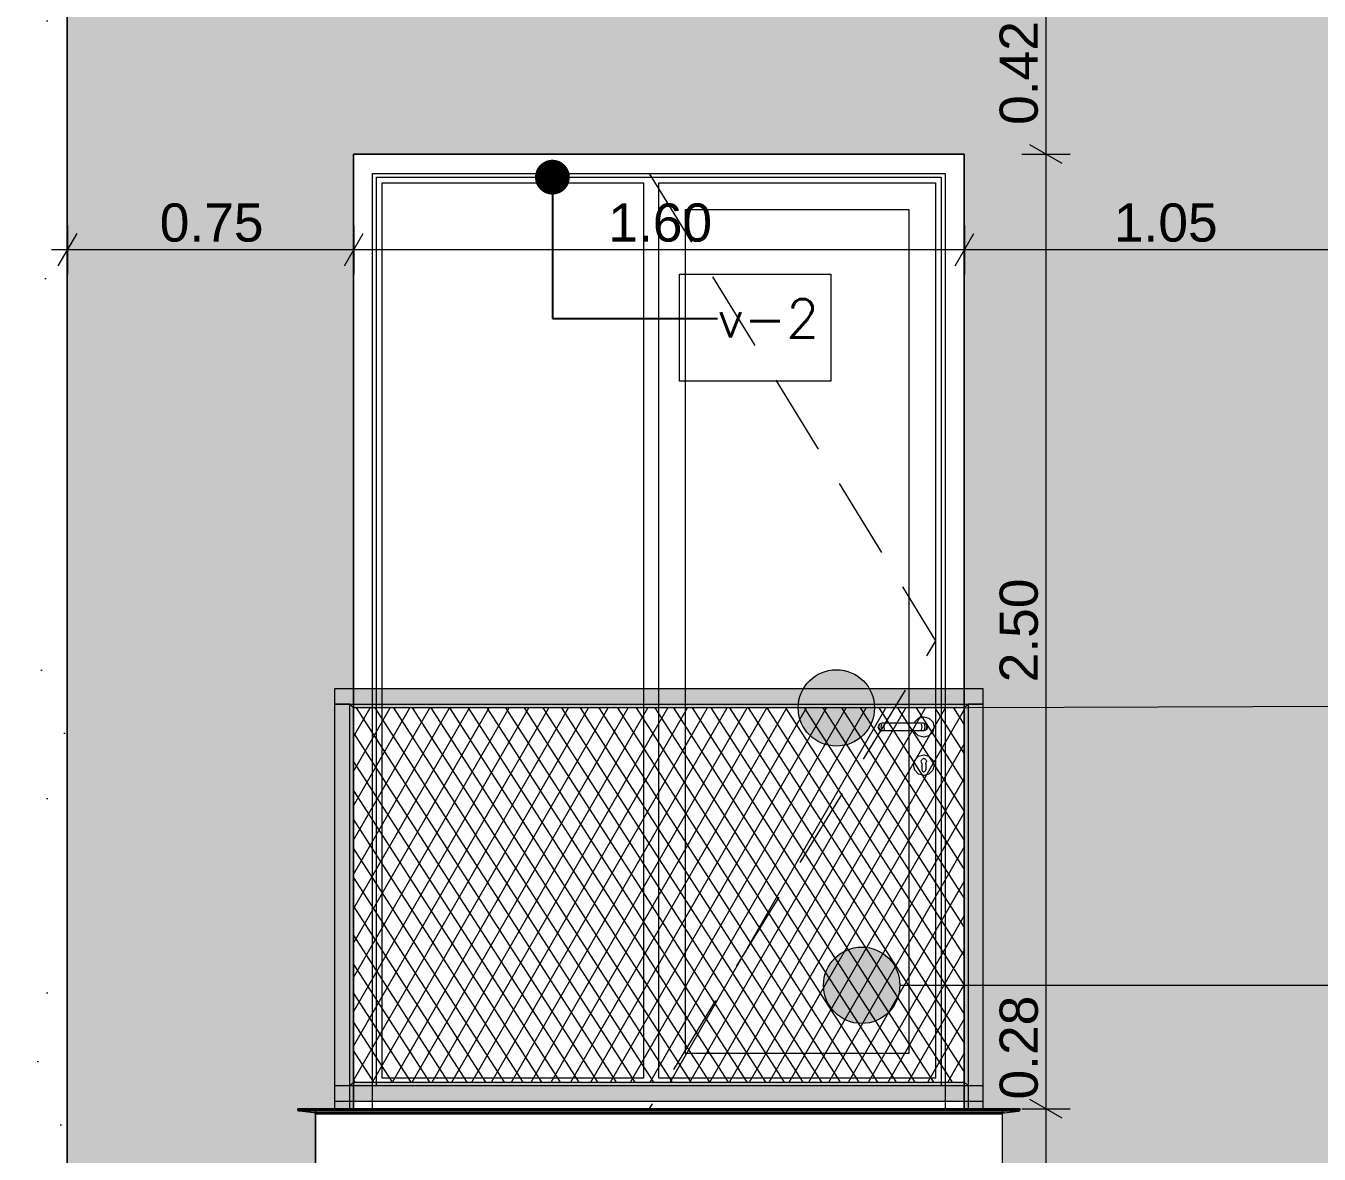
# Model space of a CAD drawing. Header units: millimetres. Extents: x 475616349 to 476941521, y 4620115302 to 4621446928.
# Drawn here: x 476746784 to 476750172, y 4620522702 to 4620525657 of the extents above; entities that cross this region are included whole.
import ezdxf

# ---------------------------------------------------------------- set-up
doc = ezdxf.new("R2010")
doc.units = ezdxf.units.MM
doc.header["$MEASUREMENT"] = 0
doc.linetypes.add('Hidden Line', pattern=[317.5, 211.666667, -105.833333])
for name, color, linetype, lineweight in [('2D Drafting - General_Pen_No__7_Pen_No__7', 7, 'Continuous', 0), ('New_2D Drafting - General_Pen_No__2_Pen_No__250', 7, 'Continuous', 0), ('New_2D Drafting - General_Pen_No__30_Pen_No__9_Pen_No__9_Pen_No__253', 252, 'Continuous', 0), ('New_2D Drafting - General_Pen_No__30_Pen_No__9_Pen_No__9_Pen_No__255', 255, 'Continuous', 0), ('New_2D Drafting - General_Pen_No__30_Pen_No__9_Pen_No__9_Pen_No__42', 250, 'Continuous', 0), ('New_2D Drafting - General_Pen_No__30_Pen_No__9_Pen_No__9_Pen_No__7', 7, 'Continuous', 0), ('New_2D Drafting - General_Pen_No__4', 7, 'Continuous', 0), ('New_2D Drafting - General_Pen_No__7', 7, 'Continuous', 0), ('New_Structural - Bearing_Pen_No__250', 7, 'Continuous', 0), ('New_zoma_Pen_No__4', 7, 'Continuous', 0), ('New_zoma_Pen_No__7', 7, 'Continuous', 0), ('Structural - Bearing_Pen_No__250', 7, 'Continuous', 0), ('zoma_Pen_No__5_Pen_No__142', 142, 'Continuous', 0)]:
    doc.layers.add(name, color=color, linetype=linetype, lineweight=lineweight)
doc.layers.add('New_zoma', color=7, linetype='Continuous')
doc.layers.add('zoma_Pen_No__5', color=7, linetype='Continuous')
doc.styles.add('GENERATED_STYLE_1', font='arial.ttf')
doc.dimstyles.new('GENERATED_STYLE__18', dxfattribs={"dimtxt": 100, "dimasz": 64.421331, "dimexe": 0.18, "dimexo": 3, "dimgap": 0.09, "dimtad": 1, "dimtih": 1, "dimtoh": 1, "dimlfac": 0.001, "dimzin": 0, "dimdsep": 46, "dimtxsty": 'GENERATED_STYLE_1', "dimblk": 'ARROWHEAD_2', "dimblk1": 'ARROWHEAD_2', "dimblk2": 'ARROWHEAD_2', "dimcen": 0.09, "dimclrd": 7, "dimclre": 7, "dimclrt": 7, "dimadec": 0, "dimazin": 0, "dimtfac": 1, "dimtdec": 4, "dimtmove": 0, "dimatfit": 3, "dimfxl": 1, "dimtolj": 1, "dimtzin": 0, "dimarcsym": 0})
doc.dimstyles.new('GENERATED_STYLE__19', dxfattribs={"dimtxt": 100, "dimasz": 64.421331, "dimexe": 0.18, "dimexo": 3, "dimgap": 0.09, "dimtad": 1, "dimlfac": 0.001, "dimzin": 0, "dimdsep": 46, "dimtxsty": 'GENERATED_STYLE_1', "dimblk": 'ARROWHEAD_2', "dimblk1": 'ARROWHEAD_2', "dimblk2": 'ARROWHEAD_2', "dimcen": 0.09, "dimclrd": 7, "dimclre": 7, "dimclrt": 7, "dimadec": 0, "dimazin": 0, "dimtfac": 1, "dimtdec": 4, "dimtmove": 0, "dimatfit": 3, "dimfxl": 1, "dimtolj": 1, "dimtzin": 0, "dimarcsym": 0})
doc.dimstyles.new('GENERATED_STYLE__48', dxfattribs={"dimtxt": 0.18, "dimasz": 182.4, "dimexe": 0.18, "dimexo": 0.0625, "dimgap": 0.09, "dimtad": 0, "dimtih": 1, "dimtoh": 1, "dimdec": 4, "dimzin": 0, "dimdsep": 46, "dimcen": 0.09, "dimadec": 0, "dimazin": 0, "dimtfac": 1, "dimtdec": 4, "dimtmove": 0, "dimatfit": 3, "dimldrblk": 'ARROWHEAD_11', "dimfxl": 1, "dimtolj": 1, "dimtzin": 0, "dimarcsym": 0})

# ---------------------------------------------------------------- blocks, each defined once
blk = doc.blocks.new('*D1025', base_point=(476577134.1, 4620325125.7))
at = {"layer": 'New_zoma_Pen_No__4', "color": 7, "linetype": 'Continuous', "lineweight": 0, "transparency": 16777216}
for p, q in [((476753662.4, 4620525306), (476753535.3, 4620525306)), ((476753556.4, 4620525330.5), (476753641.2, 4620525281.5)), ((476753598.8, 4620522834.8), (476753598.8, 4620525306)), ((476753662.4, 4620522834.8), (476753535.3, 4620522834.8)), ((476753556.4, 4620522859.3), (476753641.2, 4620522810.3)), ((476753598.8, 4620522793.4), (476753598.8, 4620522834.8))]:
    blk.add_line(p, q, dxfattribs=at)
at = {"layer": 'New_zoma_Pen_No__7', "color": 7, "lineweight": 0, "transparency": 16777216, "insert": (476753578.8, 4620523937.4), "char_height": 100, "attachment_point": 7, "rotation": 90, "style": 'GENERATED_STYLE_1'}
blk.add_mtext('\\A1;{\\pql;\\fArial|b0|i0|c0|p34;2.47}', dxfattribs=at)
blk = doc.blocks.new('ARROWHEAD_2')
at = {"color": 0, "linetype": 'Continuous', "lineweight": 0}
for p, q in [((-0.378, -0.655), (0.378, 0.655)), ((0, 0), (-1, 0))]:
    blk.add_line(p, q, dxfattribs=at)
blk = doc.blocks.new('*D1026', base_point=(476577134.1, 4620325125.7))
at = {"layer": 'New_zoma_Pen_No__4', "color": 7, "linetype": 'Continuous', "lineweight": 0, "transparency": 16777216}
for p, q in [((476753556.4, 4620526059.3), (476753641.2, 4620526010.3)), ((476753662.4, 4620526034.8), (476753535.3, 4620526034.8)), ((476753598.8, 4620525306), (476753598.8, 4620526034.8)), ((476753662.4, 4620525306), (476753535.3, 4620525306)), ((476753556.4, 4620525330.5), (476753641.2, 4620525281.5))]:
    blk.add_line(p, q, dxfattribs=at)
at = {"layer": 'New_zoma_Pen_No__7', "color": 7, "lineweight": 0, "transparency": 16777216, "insert": (476753578.8, 4620525537.4), "char_height": 100, "attachment_point": 7, "rotation": 90, "style": 'GENERATED_STYLE_1'}
blk.add_mtext('\\A1;{\\pql;\\fArial|b0|i0|c0|p34;0.73}', dxfattribs=at)
blk = doc.blocks.new('*D1041', base_point=(476577134.1, 4620325125.7))
at = {"layer": 'New_zoma_Pen_No__4', "color": 7, "linetype": 'Continuous', "lineweight": 0, "transparency": 16777216}
for p, q in [((476749456.3, 4620526020.3), (476749456.3, 4620525740.3)), ((476749498.7, 4620525715.8), (476749413.9, 4620525764.8)), ((476749392.7, 4620525740.3), (476749519.9, 4620525740.3)), ((476749456.3, 4620525740.3), (476749456.3, 4620525320.3)), ((476749498.7, 4620525295.8), (476749413.9, 4620525344.8)), ((476749392.7, 4620525320.3), (476749519.9, 4620525320.3))]:
    blk.add_line(p, q, dxfattribs=at)
at = {"layer": 'New_zoma_Pen_No__7', "color": 7, "lineweight": 0, "transparency": 16777216, "insert": (476749436.3, 4620525397.3), "char_height": 100, "attachment_point": 7, "rotation": 89.9998, "style": 'GENERATED_STYLE_1'}
blk.add_mtext('\\A1;{\\pql;\\fArial|b0|i0|c0|p34;0.42}', dxfattribs=at)
blk = doc.blocks.new('*D1042', base_point=(476577134.1, 4620325125.7))
at = {"layer": 'New_zoma_Pen_No__4', "color": 7, "linetype": 'Continuous', "lineweight": 0, "transparency": 16777216}
for p, q in [((476749456.3, 4620525740.3), (476749456.3, 4620525320.3)), ((476749498.7, 4620525295.8), (476749413.9, 4620525344.8)), ((476749392.7, 4620525320.3), (476749519.9, 4620525320.3)), ((476749456.3, 4620525320.3), (476749456.3, 4620522820.3)), ((476749498.7, 4620522795.8), (476749413.9, 4620522844.8)), ((476749392.7, 4620522820.3), (476749519.9, 4620522820.3)), ((476749456.3, 4620522820.3), (476749456.3, 4620522540.3))]:
    blk.add_line(p, q, dxfattribs=at)
at = {"layer": 'New_zoma_Pen_No__7', "color": 7, "lineweight": 0, "transparency": 16777216, "char_height": 100, "attachment_point": 7, "rotation": 89.9998, "style": 'GENERATED_STYLE_1'}
for s, insert in [('\\A1;{\\pql;\\fArial|b0|i0|c0|p34;2.50}', (476749436.3, 4620523937.3)), ('\\A1;{\\pql;\\fArial|b0|i0|c0|p34;0.28}', (476749436.3, 4620522844.8))]:
    blk.add_mtext(s, dxfattribs=dict(at, insert=insert))
blk = doc.blocks.new('*D1043', base_point=(476577134.1, 4620325125.7))
at = {"layer": 'New_zoma_Pen_No__4', "color": 7, "linetype": 'Continuous', "lineweight": 0, "transparency": 16777216}
for p, q in [((476749498.7, 4620522795.8), (476749413.9, 4620522844.8)), ((476749392.7, 4620522820.3), (476749519.9, 4620522820.3)), ((476749456.3, 4620522820.3), (476749456.3, 4620522540.3)), ((476749413.9, 4620522564.8), (476749498.7, 4620522515.8)), ((476749392.7, 4620522540.3), (476749519.9, 4620522540.3)), ((476749456.3, 4620522540.3), (476749456.3, 4620522498.8))]:
    blk.add_line(p, q, dxfattribs=at)
blk = doc.blocks.new('*D1070', base_point=(476577134.1, 4620325125.7))
at = {"layer": 'New_zoma_Pen_No__4', "color": 7, "linetype": 'Continuous', "lineweight": 0, "transparency": 16777216}
for p, q in [((476749218.2, 4620525027.8), (476749267.2, 4620525112.5)), ((476749242.7, 4620525133.7), (476749242.7, 4620525006.6)), ((476750267.3, 4620525027.8), (476750316.2, 4620525112.5)), ((476750291.8, 4620525133.7), (476750291.8, 4620525006.6)), ((476749242.7, 4620525070.2), (476747642.7, 4620525070.2)), ((476750291.8, 4620525070.2), (476749242.7, 4620525070.2)), ((476750333.2, 4620525070.2), (476750291.8, 4620525070.2))]:
    blk.add_line(p, q, dxfattribs=at)
at = {"layer": 'New_zoma_Pen_No__7', "color": 7, "lineweight": 0, "transparency": 16777216, "insert": (476749634.2, 4620525090.2), "char_height": 100, "attachment_point": 7, "rotation": 0.0002, "style": 'GENERATED_STYLE_1'}
blk.add_mtext('\\A1;{\\pql;\\fArial|b0|i0|c0|p34;1.05}', dxfattribs=at)
blk = doc.blocks.new('*D1071', base_point=(476577134.1, 4620325125.7))
at = {"layer": 'New_zoma_Pen_No__4', "color": 7, "linetype": 'Continuous', "lineweight": 0, "transparency": 16777216}
for p, q in [((476747618.2, 4620525027.8), (476747667.2, 4620525112.5)), ((476747642.7, 4620525133.7), (476747642.7, 4620525006.6)), ((476749218.2, 4620525027.8), (476749267.2, 4620525112.5)), ((476747642.7, 4620525070.2), (476746892.4, 4620525070.2)), ((476749242.7, 4620525070.2), (476747642.7, 4620525070.2))]:
    blk.add_line(p, q, dxfattribs=at)
at = {"layer": 'New_zoma_Pen_No__7', "color": 7, "lineweight": 0, "transparency": 16777216, "insert": (476748309.7, 4620525090.2), "char_height": 100, "attachment_point": 7, "rotation": 0.0002, "style": 'GENERATED_STYLE_1'}
blk.add_mtext('\\A1;{\\pql;\\fArial|b0|i0|c0|p34;1.60}', dxfattribs=at)
blk = doc.blocks.new('*D1072', base_point=(476577134.1, 4620325125.7))
at = {"layer": 'New_zoma_Pen_No__4', "color": 7, "linetype": 'Continuous', "lineweight": 0, "transparency": 16777216}
for p, q in [((476746916.9, 4620525112.5), (476746867.9, 4620525027.8)), ((476746892.4, 4620525133.7), (476746892.4, 4620525006.6)), ((476747618.2, 4620525027.8), (476747667.2, 4620525112.5)), ((476746892.4, 4620525070.1), (476746850.9, 4620525070.1)), ((476747642.7, 4620525070.2), (476746892.4, 4620525070.1))]:
    blk.add_line(p, q, dxfattribs=at)
at = {"layer": 'New_zoma_Pen_No__7', "color": 7, "lineweight": 0, "transparency": 16777216, "insert": (476747134.5, 4620525090.2), "char_height": 100, "attachment_point": 7, "rotation": 0.0002, "style": 'GENERATED_STYLE_1'}
blk.add_mtext('\\A1;{\\pql;\\fArial|b0|i0|c0|p34;0.75}', dxfattribs=at)
blk = doc.blocks.new('ARROWHEAD_11')
at = {"color": 0, "linetype": 'Continuous', "lineweight": 0}
blk.add_line((0, 0), (-1, 0), dxfattribs=at)
at = {"color": 0, "linetype": 'Continuous', "lineweight": 0, "const_width": 0.25, "flags": 128}
blk.add_lwpolyline([(-0.125, 0, 1), (0.125, 0, 1)], format="xyb", close=True, dxfattribs=at)
blk = doc.blocks.new('Line_59', base_point=(476748907.1, 4620523870.4))
at = {"layer": 'zoma_Pen_No__5_Pen_No__142', "linetype": 'Continuous', "lineweight": 0}
blk.add_hatch(color=142, dxfattribs=at).paths.add_polyline_path([(476748807.1, 4620523870.4), (476748814.7, 4620523832.1), (476748836.4, 4620523799.7), (476748868.8, 4620523778), (476748907.1, 4620523770.4), (476748945.4, 4620523778), (476748977.8, 4620523799.7), (476748999.5, 4620523832.1), (476749007.1, 4620523870.4), (476748999.5, 4620523908.7), (476748977.8, 4620523941.1), (476748945.4, 4620523962.8), (476748907.1, 4620523970.4), (476748868.8, 4620523962.8), (476748836.4, 4620523941.1), (476748814.7, 4620523908.7)])
at = {"layer": 'zoma_Pen_No__5_Pen_No__142', "color": 142, "linetype": 'Continuous', "lineweight": 0}
blk.add_line((476749007.1, 4620523870.8), (476762940.3, 4620523920.4), dxfattribs=at)
blk.add_circle((476748907.1, 4620523870.4), 100, dxfattribs=at)
blk = doc.blocks.new('Line_62', base_point=(476748973.5, 4620523143.9))
at = {"layer": 'zoma_Pen_No__5_Pen_No__142', "linetype": 'Continuous', "lineweight": 0}
blk.add_hatch(color=142, dxfattribs=at).paths.add_polyline_path([(476748873.5, 4620523143.9), (476748881.1, 4620523105.6), (476748902.8, 4620523073.1), (476748935.2, 4620523051.5), (476748973.5, 4620523043.9), (476749011.7, 4620523051.5), (476749044.2, 4620523073.1), (476749065.9, 4620523105.6), (476749073.5, 4620523143.9), (476749065.9, 4620523182.1), (476749044.2, 4620523214.6), (476749011.7, 4620523236.2), (476748973.5, 4620523243.9), (476748935.2, 4620523236.2), (476748902.8, 4620523214.6), (476748881.1, 4620523182.1)])
at = {"layer": 'zoma_Pen_No__5_Pen_No__142', "color": 142, "linetype": 'Continuous', "lineweight": 0}
blk.add_line((476749073.5, 4620523143.9), (476762940.3, 4620523143.9), dxfattribs=at)
blk.add_circle((476748973.5, 4620523143.9), 100, dxfattribs=at)
blk = doc.blocks.new('*D2234', base_point=(476577134.1, 4620325125.7))
at = {"layer": 'New_zoma_Pen_No__4', "color": 7, "linetype": 'Continuous', "lineweight": 0, "transparency": 16777216}
for p, q in [((476752740.4, 4620523920.4), (476752740.4, 4620523961.9)), ((476752804, 4620523920.4), (476752676.8, 4620523920.4)), ((476752782.8, 4620523895.9), (476752698, 4620523944.9)), ((476752740.4, 4620522820.4), (476752740.4, 4620523920.4)), ((476752698, 4620522844.9), (476752782.8, 4620522795.9)), ((476752804, 4620522820.4), (476752676.8, 4620522820.4)), ((476752740.4, 4620522779), (476752740.4, 4620522820.4))]:
    blk.add_line(p, q, dxfattribs=at)
at = {"layer": 'New_zoma_Pen_No__7', "color": 7, "lineweight": 0, "transparency": 16777216, "insert": (476752720.4, 4620523237.4), "char_height": 100, "attachment_point": 7, "rotation": 90, "style": 'GENERATED_STYLE_1'}
blk.add_mtext('\\A1;{\\pql;\\fArial|b0|i0|c0|p34;1.10}', dxfattribs=at)

msp = doc.modelspace()

# ---------------------------------------------------------------- hatches: boundary and pattern name
at = {"layer": 'New_2D Drafting - General_Pen_No__30_Pen_No__9_Pen_No__9_Pen_No__253', "linetype": 'Continuous', "lineweight": 0}
h = msp.add_hatch(dxfattribs=at)
h.set_pattern_fill('BRICK___RUNNING_BOND', color=252, style=0, pattern_type=2)
h.set_pattern_definition([(0, (476577134.07, 4620325125.74), (0, 66.64), []), (90, (476577134.07, 4620325125.74), (-244.8, 0), [66.64, -66.64]), (90, (476577256.47, 4620325192.38), (-244.8, 0), [66.64, -66.64])])
h.paths.add_polyline_path([(476753862.236, 4620532819.956), (476746892.282, 4620532819.956), (476746892.282, 4620522120.412), (476747141.668, 4620522120.412), (476748741.668, 4620522120.412), (476750291.885, 4620522120.412), (476750291.885, 4620531720.38), (476750291.885, 4620532420.374), (476753391.756, 4620532420.374), (476753862.226, 4620532420.374)])
h.paths.add_polyline_path([(476747542.151, 4620522820.412), (476747542.151, 4620522540.412), (476749342.151, 4620522540.412), (476749342.151, 4620522820.412), (476749242.045, 4620522820.412), (476749242.045, 4620525320.412), (476747642.045, 4620525320.412), (476747642.045, 4620522820.412)], flags=0)
h.paths.add_polyline_path([(476747542.151, 4620526020.412), (476747542.151, 4620525740.412), (476749342.151, 4620525740.412), (476749342.151, 4620526020.412), (476749242.032, 4620526020.412), (476749242.032, 4620528520.412), (476747642.032, 4620528520.412), (476747642.032, 4620526020.412)], flags=0)
h.paths.add_polyline_path([(476749342.151, 4620528940.412), (476749342.151, 4620529220.412), (476749242.032, 4620529220.412), (476749242.032, 4620531720.412), (476747642.032, 4620531720.412), (476747642.032, 4620529220.412), (476747542.151, 4620529220.412), (476747542.151, 4620528940.412)], flags=0)
at = {"layer": 'New_2D Drafting - General_Pen_No__30_Pen_No__9_Pen_No__9_Pen_No__255', "linetype": 'Continuous', "lineweight": 0}
for points in [[(476747592.151, 4620523920.413), (476747592.151, 4620523880.413), (476749292.151, 4620523880.413), (476749292.151, 4620523920.413)], [(476747592.151, 4620522820.412), (476747632.157, 4620522820.412), (476747632.157, 4620523880.413), (476747592.151, 4620523880.413)], [(476747642.157, 4620522890.412), (476747632.157, 4620522880.412), (476747632.157, 4620523880.413), (476747642.157, 4620523870.413)], [(476747642.157, 4620523870.413), (476747632.157, 4620523880.413), (476749252.144, 4620523880.413), (476749242.144, 4620523870.413)], [(476749252.144, 4620522880.412), (476749242.144, 4620522890.412), (476749242.144, 4620523870.413), (476749252.144, 4620523880.413)], [(476749252.144, 4620522820.412), (476749292.151, 4620522820.412), (476749292.151, 4620523880.413), (476749252.144, 4620523880.413)], [(476747592.151, 4620522880.412), (476747592.151, 4620522840.412), (476749292.151, 4620522840.412), (476749292.151, 4620522880.412)], [(476747632.157, 4620522880.412), (476747642.157, 4620522890.412), (476749242.144, 4620522890.412), (476749252.144, 4620522880.412)]]:
    msp.add_hatch(color=255, dxfattribs=at).paths.add_polyline_path(points)
at = {"layer": 'New_2D Drafting - General_Pen_No__30_Pen_No__9_Pen_No__9_Pen_No__42', "linetype": 'Continuous', "lineweight": 0}
h = msp.add_hatch(dxfattribs=at)
h.set_pattern_fill('CUT_STONE', color=250, style=0, pattern_type=2)
h.set_pattern_definition([(45, (476577134.07, 4620325925.74), (-254.55844, 254.55844), [0, -240, 0, -360]), (110, (476577934.07, 4620325925.74), (338.28934, 123.12725), [0, -176, 0, -304])])
h.paths.add_polyline_path([(476739592.231, 4620519620.364), (476739992.231, 4620519620.364), (476739992.231, 4620522120.362), (476741642.377, 4620522120.362), (476741642.377, 4620519620.363), (476744842.645, 4620519620.363), (476744842.645, 4620522120.362), (476746342.231, 4620522120.362), (476746342.231, 4620519620.364), (476746892.282, 4620519620.364), (476746892.282, 4620522120.362), (476746892.282, 4620532819.956), (476739592.231, 4620532819.956)])
h.paths.add_polyline_path([(476741642.238, 4620522820.363), (476741642.238, 4620525320.364), (476740142.238, 4620525320.364), (476740142.238, 4620522820.363)], flags=0)
h.paths.add_polyline_path([(476741642.238, 4620529220.363), (476741642.238, 4620531720.363), (476740142.238, 4620531720.363), (476740142.238, 4620529220.363)], flags=0)
h.paths.add_polyline_path([(476741642.238, 4620526020.363), (476741642.238, 4620528520.364), (476740142.238, 4620528520.364), (476740142.238, 4620526020.363)], flags=0)
h.paths.add_polyline_path([(476746342.225, 4620529220.363), (476746342.225, 4620531720.363), (476744842.225, 4620531720.363), (476744842.225, 4620529220.363)], flags=0)
h.paths.add_polyline_path([(476746342.225, 4620526020.363), (476746342.225, 4620528520.364), (476744842.225, 4620528520.364), (476744842.225, 4620526020.363)], flags=0)
h.paths.add_polyline_path([(476744842.225, 4620525320.364), (476744842.225, 4620522820.363), (476746342.225, 4620522820.363), (476746342.225, 4620525320.364)], flags=0)
at = {"layer": 'New_2D Drafting - General_Pen_No__7', "linetype": 'Continuous', "lineweight": 0}
h = msp.add_hatch(dxfattribs=at)
h.set_pattern_fill('BATT_INSULATION', style=0, pattern_type=2)
h.set_pattern_definition([(60, (476577134.07, 4620325125.74), (-38.971143, 22.5), []), (122.833095, (476577134.07, 4620325125.74), (36.8060797, 18.75), [])])
h.paths.add_polyline_path([(476749242.144, 4620523870.413), (476747642.157, 4620523870.413), (476747642.157, 4620522890.412), (476749242.144, 4620522890.412)])

# ---------------------------------------------------------------- linework, layer by layer
at = {"layer": '2D Drafting - General_Pen_No__7_Pen_No__7', "color": 7, "linetype": 'Continuous', "lineweight": 0, "flags": 128}
for points in [[(476749237.92, 4620522820.412), (476747642.037, 4620522820.417), (476747642.045, 4620525320.417), (476749242.045, 4620525320.412)], [(476749242.045, 4620525320.412), (476749242.037, 4620522820.412), (476749237.92, 4620522820.412)]]:
    msp.add_lwpolyline(points, dxfattribs=at)
for points in [[(476747692.045, 4620525270.416), (476749192.045, 4620525270.411), (476749192.037, 4620522820.412), (476747692.037, 4620522820.419)], [(476747702.045, 4620525260.416), (476749182.045, 4620525260.411), (476749182.037, 4620522880.413), (476747702.037, 4620522880.419)], [(476747717.045, 4620525245.416), (476748402.045, 4620525245.414), (476748402.037, 4620522900.416), (476747717.037, 4620522900.419)], [(476748442.041, 4620525245.414), (476749167.045, 4620525245.411), (476749167.037, 4620522900.414), (476748442.037, 4620522900.416)], [(476748512.045, 4620525175.413), (476749097.045, 4620525175.411), (476749097.037, 4620522965.414), (476748512.037, 4620522965.416)]]:
    msp.add_lwpolyline(points, close=True, dxfattribs=at)
at = {"layer": '2D Drafting - General_Pen_No__7_Pen_No__7', "color": 7, "linetype": 'Hidden Line', "lineweight": 0, "flags": 128}
msp.add_lwpolyline([(476748417.045, 4620525270.414), (476749167.041, 4620524046.288), (476748417.814, 4620522821.699)], dxfattribs=at)
at = {"layer": 'New_2D Drafting - General_Pen_No__2_Pen_No__250', "color": 7, "linetype": 'Continuous', "lineweight": 0, "flags": 128}
msp.add_lwpolyline([(476748495.855, 4620525006.046), (476748892.855, 4620525006.046), (476748892.855, 4620524726.358), (476748495.855, 4620524726.358)], close=True, dxfattribs=at)
at = {"layer": 'New_2D Drafting - General_Pen_No__30_Pen_No__9_Pen_No__9_Pen_No__7', "color": 7, "linetype": 'Continuous', "lineweight": 0, "flags": 128}
for points in [[(476739592.231, 4620519620.364), (476739992.231, 4620519620.364), (476739992.231, 4620522120.362), (476741642.377, 4620522120.362), (476741642.377, 4620519620.363), (476744842.645, 4620519620.363), (476744842.645, 4620522120.362), (476746342.231, 4620522120.362), (476746342.231, 4620519620.364), (476746892.282, 4620519620.364), (476746892.282, 4620522120.362), (476746892.282, 4620532819.956), (476739592.231, 4620532819.956)], [(476753862.236, 4620532819.956), (476746892.282, 4620532819.956), (476746892.282, 4620522120.412), (476747141.668, 4620522120.412), (476748741.668, 4620522120.412), (476750291.885, 4620522120.412), (476750291.885, 4620531720.38), (476750291.885, 4620532420.374), (476753391.756, 4620532420.374), (476753862.226, 4620532420.374)], [(476747542.151, 4620522820.412), (476747542.151, 4620522540.412), (476749342.151, 4620522540.412), (476749342.151, 4620522820.412), (476749242.045, 4620522820.412), (476749242.045, 4620525320.412), (476747642.045, 4620525320.412), (476747642.045, 4620522820.412)], [(476747592.151, 4620523920.413), (476747592.151, 4620523880.413), (476749292.151, 4620523880.413), (476749292.151, 4620523920.413)], [(476747592.151, 4620522820.412), (476747632.157, 4620522820.412), (476747632.157, 4620523880.413), (476747592.151, 4620523880.413)], [(476747642.157, 4620522890.412), (476747632.157, 4620522880.412), (476747632.157, 4620523880.413), (476747642.157, 4620523870.413)], [(476747642.157, 4620523870.413), (476747632.157, 4620523880.413), (476749252.144, 4620523880.413), (476749242.144, 4620523870.413)], [(476749252.144, 4620522880.412), (476749242.144, 4620522890.412), (476749242.144, 4620523870.413), (476749252.144, 4620523880.413)], [(476749252.144, 4620522820.412), (476749292.151, 4620522820.412), (476749292.151, 4620523880.413), (476749252.144, 4620523880.413)], [(476747592.151, 4620522880.412), (476747592.151, 4620522840.412), (476749292.151, 4620522840.412), (476749292.151, 4620522880.412)], [(476747632.157, 4620522880.412), (476747642.157, 4620522890.412), (476749242.144, 4620522890.412), (476749252.144, 4620522880.412)]]:
    msp.add_lwpolyline(points, close=True, dxfattribs=at)
at = {"layer": 'New_2D Drafting - General_Pen_No__4', "color": 7, "linetype": 'Continuous', "lineweight": 0, "flags": 128}
msp.add_lwpolyline([(476749242.144, 4620523870.413), (476747642.157, 4620523870.413), (476747642.157, 4620522890.412), (476749242.144, 4620522890.412)], close=True, dxfattribs=at)
at = {"layer": 'New_Structural - Bearing_Pen_No__250', "color": 7, "linetype": 'Continuous', "lineweight": 0}
for p, q in [((476749122.65, 4620523843.795), (476749136.15, 4620523847.412)), ((476749136.15, 4620523847.412), (476749149.65, 4620523843.795)), ((476749019.079, 4620523827.484), (476749016.15, 4620523820.413)), ((476749016.15, 4620523820.413), (476749019.079, 4620523813.342)), ((476749020.631, 4620523827.484), (476749017.872, 4620523820.413)), ((476749017.872, 4620523820.413), (476749020.631, 4620523813.342)), ((476749026.15, 4620523830.413), (476749019.079, 4620523827.484)), ((476749019.079, 4620523813.342), (476749026.15, 4620523810.413)), ((476749025.445, 4620523827.484), (476749023.334, 4620523820.413)), ((476749023.334, 4620523820.413), (476749025.445, 4620523813.342)), ((476749027.292, 4620523830.413), (476749026.15, 4620523830.413)), ((476749030.543, 4620523830.413), (476749027.292, 4620523830.413)), ((476749035.41, 4620523830.413), (476749030.543, 4620523830.413)), ((476749032.651, 4620523827.484), (476749031.508, 4620523820.413)), ((476749031.508, 4620523820.413), (476749032.651, 4620523813.342)), ((476749041.15, 4620523830.413), (476749035.41, 4620523830.413)), ((476749121.15, 4620523830.412), (476749041.15, 4620523830.413)), ((476749111.829, 4620523830.412), (476749112.767, 4620523833.912)), ((476749112.767, 4620523833.912), (476749122.65, 4620523843.795)), ((476749126.89, 4620523830.412), (476749121.15, 4620523830.412)), ((476749131.756, 4620523830.412), (476749126.89, 4620523830.412)), ((476749129.649, 4620523827.483), (476749130.792, 4620523820.412)), ((476749130.792, 4620523820.412), (476749129.649, 4620523813.341)), ((476749135.008, 4620523830.412), (476749131.756, 4620523830.412)), ((476749136.15, 4620523830.412), (476749135.008, 4620523830.412)), ((476749136.15, 4620523830.412), (476749143.221, 4620523827.483)), ((476749143.221, 4620523813.341), (476749136.15, 4620523810.412)), ((476749136.854, 4620523827.483), (476749138.966, 4620523820.412)), ((476749138.966, 4620523820.412), (476749136.854, 4620523813.341)), ((476749141.669, 4620523827.483), (476749144.428, 4620523820.412)), ((476749144.428, 4620523820.412), (476749141.669, 4620523813.341)), ((476749143.221, 4620523827.483), (476749146.15, 4620523820.412)), ((476749146.15, 4620523820.412), (476749143.221, 4620523813.341)), ((476749149.65, 4620523843.795), (476749159.533, 4620523833.912)), ((476749163.15, 4620523820.412), (476749159.532, 4620523806.912)), ((476749159.533, 4620523833.912), (476749163.15, 4620523820.412)), ((476749027.292, 4620523810.413), (476749026.15, 4620523810.413)), ((476749030.543, 4620523810.413), (476749027.292, 4620523810.413)), ((476749035.41, 4620523810.413), (476749030.543, 4620523810.413)), ((476749041.15, 4620523810.413), (476749035.41, 4620523810.413)), ((476749121.15, 4620523810.412), (476749041.15, 4620523810.413)), ((476749112.767, 4620523806.912), (476749111.829, 4620523810.412)), ((476749122.65, 4620523797.03), (476749112.767, 4620523806.912)), ((476749126.89, 4620523810.412), (476749121.15, 4620523810.412)), ((476749136.15, 4620523793.412), (476749122.65, 4620523797.03)), ((476749131.756, 4620523810.412), (476749126.89, 4620523810.412)), ((476749135.008, 4620523810.412), (476749131.756, 4620523810.412)), ((476749136.15, 4620523810.412), (476749135.008, 4620523810.412)), ((476749149.65, 4620523797.03), (476749136.15, 4620523793.412)), ((476749159.532, 4620523806.912), (476749149.65, 4620523797.03)), ((476749122.65, 4620523743.795), (476749136.15, 4620523747.412)), ((476749136.15, 4620523747.412), (476749149.65, 4620523743.795)), ((476749109.149, 4620523720.412), (476749112.767, 4620523733.912)), ((476749112.767, 4620523706.912), (476749109.149, 4620523720.412)), ((476749112.767, 4620523733.912), (476749122.65, 4620523743.795)), ((476749129.429, 4620523732.052), (476749128.682, 4620523730.105)), ((476749128.682, 4620523730.105), (476749131.149, 4620523724.812)), ((476749129.429, 4620523732.052), (476749130.774, 4620523735.556)), ((476749136.15, 4620523737.838), (476749130.774, 4620523735.556)), ((476749131.149, 4620523724.812), (476749131.149, 4620523723.299)), ((476749131.149, 4620523723.299), (476749131.149, 4620523720.412)), ((476749131.149, 4620523720.412), (476749131.149, 4620523717.526)), ((476749131.149, 4620523717.526), (476749131.149, 4620523711.752)), ((476749131.149, 4620523711.752), (476749131.149, 4620523707.912)), ((476749141.525, 4620523735.556), (476749136.15, 4620523737.838)), ((476749141.149, 4620523724.812), (476749143.617, 4620523730.104)), ((476749141.149, 4620523723.299), (476749141.149, 4620523724.812)), ((476749141.149, 4620523723.299), (476749141.149, 4620523720.412)), ((476749141.149, 4620523720.412), (476749141.149, 4620523717.525)), ((476749141.149, 4620523717.525), (476749141.149, 4620523711.752)), ((476749141.149, 4620523711.752), (476749141.149, 4620523707.912)), ((476749142.87, 4620523732.052), (476749141.525, 4620523735.556)), ((476749142.87, 4620523732.052), (476749143.617, 4620523730.104)), ((476749149.65, 4620523743.795), (476749159.532, 4620523733.912)), ((476749159.532, 4620523733.912), (476749163.149, 4620523720.412)), ((476749163.149, 4620523720.412), (476749159.532, 4620523706.912)), ((476749122.649, 4620523697.03), (476749112.767, 4620523706.912)), ((476749136.149, 4620523693.412), (476749122.649, 4620523697.03)), ((476749131.149, 4620523707.912), (476749132.614, 4620523704.377)), ((476749132.614, 4620523704.377), (476749136.149, 4620523702.912)), ((476749136.149, 4620523702.912), (476749139.685, 4620523704.377)), ((476749149.649, 4620523697.03), (476749136.149, 4620523693.412)), ((476749139.685, 4620523704.377), (476749141.149, 4620523707.912)), ((476749159.532, 4620523706.912), (476749149.649, 4620523697.03))]:
    msp.add_line(p, q, dxfattribs=at)
at = {"layer": 'Structural - Bearing_Pen_No__250', "color": 7, "linetype": 'Continuous', "lineweight": 0}
for p, q in [((476747495.825, 4620522817.917), (476747495.825, 4620522820.412)), ((476749388.477, 4620522820.412), (476747495.825, 4620522820.412)), ((476747496.224, 4620522816.386), (476747495.825, 4620522817.917)), ((476749388.477, 4620522817.917), (476747495.825, 4620522817.917)), ((476747497.362, 4620522815.088), (476747496.224, 4620522816.386)), ((476747499.065, 4620522814.221), (476747497.362, 4620522815.088)), ((476747500.287, 4620522813.962), (476747499.065, 4620522814.221)), ((476747537.688, 4620522809.972), (476747500.287, 4620522813.962)), ((476749384.014, 4620522813.962), (476747500.287, 4620522813.962)), ((476747538.91, 4620522809.712), (476747537.688, 4620522809.972)), ((476749346.613, 4620522809.972), (476747537.688, 4620522809.972)), ((476747540.613, 4620522808.845), (476747538.91, 4620522809.712)), ((476747541.751, 4620522807.548), (476747540.613, 4620522808.845)), ((476747542.151, 4620522806.017), (476747541.751, 4620522807.548)), ((476749342.151, 4620522806.017), (476747542.151, 4620522806.017)), ((476747542.151, 4620522554.807), (476747542.151, 4620522806.017)), ((476749342.151, 4620522806.017), (476749342.551, 4620522807.548)), ((476749342.151, 4620522554.807), (476749342.151, 4620522806.017)), ((476749342.551, 4620522807.548), (476749343.688, 4620522808.845)), ((476749343.688, 4620522808.845), (476749345.391, 4620522809.712)), ((476749345.391, 4620522809.712), (476749346.613, 4620522809.972)), ((476749346.613, 4620522809.972), (476749384.014, 4620522813.962)), ((476749384.014, 4620522813.962), (476749385.236, 4620522814.221)), ((476749385.236, 4620522814.221), (476749386.939, 4620522815.088)), ((476749386.939, 4620522815.088), (476749388.077, 4620522816.386)), ((476749388.077, 4620522816.386), (476749388.477, 4620522817.917)), ((476749388.477, 4620522817.917), (476749388.477, 4620522820.412))]:
    msp.add_line(p, q, dxfattribs=at)

# ---------------------------------------------------------------- block references
at = {"layer": 'zoma_Pen_No__5', "color": 142, "linetype": 'Continuous', "lineweight": 0}
for name, p in [('Line_59', (476748907.106, 4620523870.413)), ('Line_62', (476748973.475, 4620523143.859))]:
    msp.add_blockref(name, p, dxfattribs=at)

# ---------------------------------------------------------------- texts
at = {"layer": 'New_2D Drafting - General_Pen_No__2_Pen_No__250', "color": 7, "linetype": 'Continuous', "lineweight": 0, "insert": (476748595.855, 4620524890.49), "char_height": 100, "attachment_point": 4}
msp.add_mtext('\\A1;{\\pql;\\Ftxt.shx;v-\\Ftxt.shx;2}', dxfattribs=at)

# ---------------------------------------------------------------- dimensions: what is measured, and where the dimension line sits
at = {"layer": 'New_zoma', "color": 7, "linetype": 'Continuous', "lineweight": 0}
for base, p1, p2, angle, dimstyle, picture, middle, turn in [((476746892.39, 4620525070.15), (476747642.709, 4620525320.423), (476746892.386, 4620526419.956), 180.000197, 'GENERATED_STYLE__18', '*D1072', (476747264.403, 4620525140.151), 0.000197), ((476753598.826, 4620526034.801), (476712185.261, 4620525306.017), (476711922.448, 4620526034.801), 90, 'GENERATED_STYLE__19', '*D1026', (476753528.826, 4620525667.263), 90), ((476749456.309, 4620525320.304), (476716442.413, 4620525740.412), (476716541.379, 4620525320.418), 269.999803, 'GENERATED_STYLE__19', '*D1041', (476749386.309, 4620525527.155), 89.999803), ((476749456.3, 4620522820.305), (476716541.379, 4620525320.418), (476716591.387, 4620522820.418), 269.999803, 'GENERATED_STYLE__19', '*D1042', (476749386.304, 4620524067.158), 89.999803), ((476753598.826, 4620525306.017), (476712185.261, 4620522834.801), (476712185.261, 4620525306.017), 90, 'GENERATED_STYLE__19', '*D1025', (476753528.826, 4620524067.263), 90), ((476747642.709, 4620525070.153), (476749242.709, 4620525320.418), (476747642.709, 4620525320.423), 180.000197, 'GENERATED_STYLE__18', '*D1071', (476748439.563, 4620525140.155), 0.000197), ((476749242.709, 4620525070.158), (476750291.774, 4620525070.042), (476749242.709, 4620525320.418), 180.000197, 'GENERATED_STYLE__18', '*D1070', (476749764.095, 4620525140.16), 0.000197), ((476752740.383, 4620523920.413), (476713191.663, 4620522820.406), (476712872.381, 4620523920.413), 90, 'GENERATED_STYLE__19', '*D2234', (476752670.383, 4620523367.263), 90), ((476749456.299, 4620522540.298), (476716591.387, 4620522820.418), (476716396.087, 4620522540.412), 269.999803, 'GENERATED_STYLE__19', '*D1043', (476749386.301, 4620522974.685), 89.999803)]:
    dim = msp.add_linear_dim(base=base, p1=p1, p2=p2, angle=angle, dimstyle=dimstyle, dxfattribs=at)
    dim.commit()
    dim.dimension.update_dxf_attribs({"geometry": picture, "text_midpoint": middle, "dimtype": 160, "text_rotation": turn})

# ---------------------------------------------------------------- leaders
at = {"layer": 'New_2D Drafting - General_Pen_No__2_Pen_No__250', "color": 7, "linetype": 'Continuous', "lineweight": 0, "annotation_type": 0, "has_hookline": 1, "hookline_direction": 0, "text_width": 266.667}
msp.add_leader([(476748163.204, 4620525260.415), (476748163.204, 4620524890.49), (476748595.765, 4620524890.49)], dimstyle='GENERATED_STYLE__48', dxfattribs=at)

doc.saveas('drawing.dxf')
